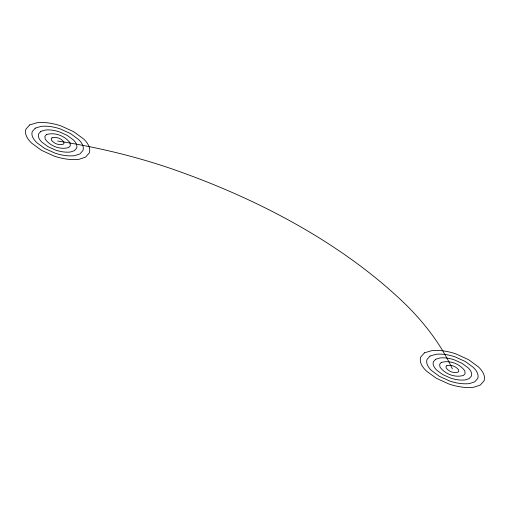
<?xml version="1.0" encoding="UTF-8"?>
<svg xmlns="http://www.w3.org/2000/svg" width="510" height="510" viewBox="0 0 510 510"><rect width="100%" height="100%" fill="white"/><g stroke="black" fill="none" stroke-linecap="round" stroke-linejoin="round"><path stroke-width="0.76" d="M57.617 141.021A451.114 260.451 0 0 1 176.906 170.646A681.507 393.465 0 0 1 401.07 300.071A451.114 260.451 0 0 1 452.383 368.94M29.701 124.905L25.883 129.202A28.802 16.632 0 0 0 26.482 136.208A45.109 26.042 0 0 0 31.614 143.093L41.501 150.329L54.028 156.034A45.109 26.042 0 0 0 65.956 158.999A30.587 17.659 0 0 0 78.84 159.369L85.527 157.137L89.352 152.841A28.802 16.632 0 0 0 88.753 145.841A45.109 26.042 0 0 0 83.621 138.956L73.733 131.72L61.2 126.008A45.109 26.042 0 0 0 49.272 123.05A28.802 16.632 0 0 0 37.141 122.7L29.701 124.905M35.286 128.131L32.226 131.567A23.046 13.305 0 0 0 32.71 137.171A36.089 20.833 0 0 0 36.816 142.679L44.721 148.467L54.748 153.032A36.089 20.833 0 0 0 64.292 155.403A24.467 14.127 0 0 0 74.594 155.697L79.949 153.918L83.002 150.482A23.046 13.305 0 0 0 82.524 144.878A36.089 20.833 0 0 0 78.419 139.364L70.507 133.582L60.486 129.011A36.089 20.833 0 0 0 50.943 126.646A23.046 13.305 0 0 0 41.233 126.365L35.286 128.131M40.864 131.357L38.575 133.932A17.283 9.977 0 0 0 38.932 138.133A27.068 15.625 0 0 0 42.011 142.264L47.946 146.606L55.462 150.029A27.068 15.625 0 0 0 62.622 151.808A18.354 10.595 0 0 0 70.348 152.031L74.364 150.692L76.653 148.117A17.283 9.977 0 0 0 76.296 143.916A27.068 15.625 0 0 0 73.217 139.778L67.288 135.443L59.766 132.013A27.068 15.625 0 0 0 52.613 130.241A17.283 9.977 0 0 0 45.333 130.031L40.864 131.357M46.448 134.576L44.925 136.297L45.16 139.096C50.178 146.16 60.441 150.106 68.78 147.473L70.31 145.752L70.068 142.953C65.044 135.87 54.831 131.969 46.448 134.576M52.033 137.802L51.268 138.656L51.389 140.059C53.894 143.59 59.026 145.567 63.195 144.247L63.96 143.386L63.839 141.984C61.328 138.446 56.221 136.495 52.033 137.802M424.473 352.824L420.648 357.121A28.802 16.632 0 0 0 421.247 364.127A45.109 26.042 0 0 0 426.379 371.012L436.267 378.248L448.8 383.953A45.109 26.042 0 0 0 460.728 386.918A30.587 17.659 0 0 0 473.605 387.281L480.299 385.056L484.117 380.76A28.802 16.632 0 0 0 483.518 373.76A45.109 26.042 0 0 0 478.386 366.868L468.499 359.639L455.972 353.927A45.109 26.042 0 0 0 444.044 350.969A28.802 16.632 0 0 0 431.913 350.619L424.473 352.824M430.051 356.05L426.997 359.486A23.046 13.305 0 0 0 427.476 365.09A36.089 20.833 0 0 0 431.581 370.598L439.492 376.386L449.514 380.951A36.089 20.833 0 0 0 459.057 383.322A24.467 14.127 0 0 0 469.366 383.616L474.714 381.837L477.774 378.401A23.046 13.305 0 0 0 477.29 372.797A36.089 20.833 0 0 0 473.184 367.283L465.279 361.501L455.251 356.93A36.089 20.833 0 0 0 445.708 354.558A23.046 13.305 0 0 0 436.005 354.284L430.051 356.05M435.636 359.269L433.347 361.851A17.283 9.977 0 0 0 433.704 366.053A27.068 15.625 0 0 0 436.783 370.183L442.712 374.525L450.234 377.948A27.068 15.625 0 0 0 457.387 379.727A18.354 10.595 0 0 0 465.12 379.95L469.136 378.611L471.425 376.036A17.283 9.977 0 0 0 471.068 371.828A27.068 15.625 0 0 0 467.989 367.697L462.054 363.356L454.537 359.933A27.068 15.625 0 0 0 447.378 358.154A17.283 9.977 0 0 0 440.098 357.95L435.636 359.269M441.22 362.495L439.69 364.216L439.932 367.015C444.95 374.079 455.207 378.025 463.552 375.385L465.075 373.671L464.839 370.866C459.81 363.789 449.597 359.888 441.22 362.495M446.805 365.721L446.04 366.575L446.161 367.978C448.666 371.509 453.798 373.486 457.967 372.166L458.732 371.305L458.611 369.903C456.099 366.365 450.993 364.414 446.805 365.721"/></g></svg>
